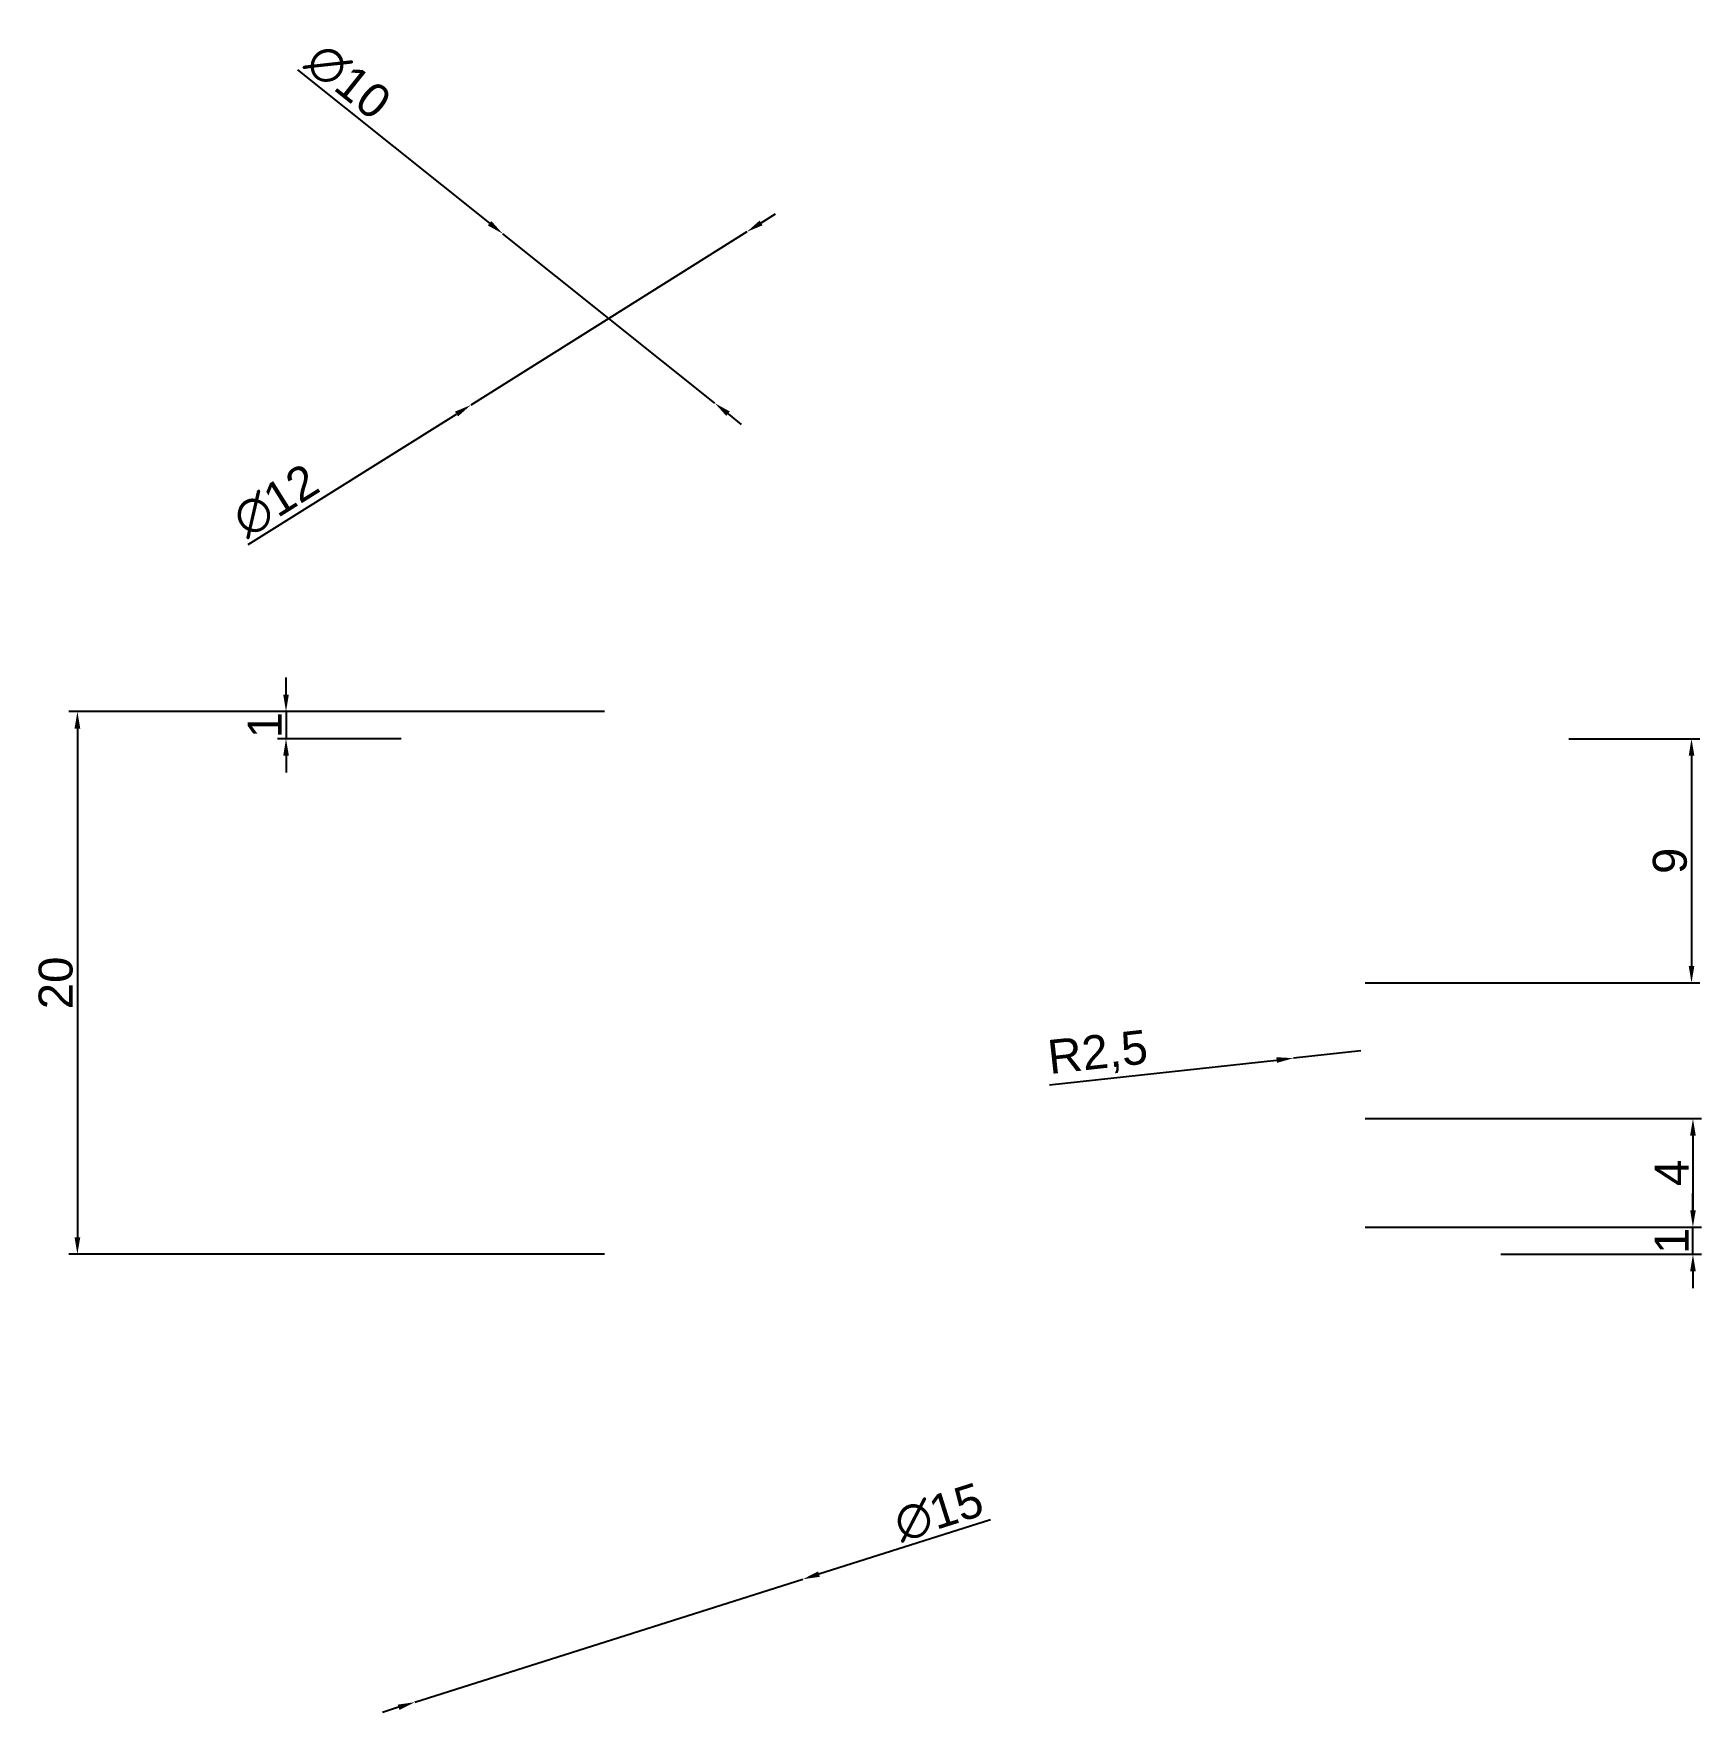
# Paper-space layout 'Orthographic' of a CAD drawing. Header units: millimetres. Extents: x 83 to 329, y 42 to 290.
import ezdxf

# ---------------------------------------------------------------- set-up
doc = ezdxf.new("R2010")
doc.units = ezdxf.units.MM
doc.styles.get("Standard").update_dxf_attribs({"font": 'arial.ttf'})
doc.dimstyles.new('ISO-25', dxfattribs={"dimtxt": 5, "dimasz": 2.5, "dimexe": 1.25, "dimexo": 0.625, "dimtad": 1, "dimtxsty": 'Standard', "dimcen": 2.5, "dimadec": 0, "dimazin": 0, "dimtfac": 1, "dimtmove": 0, "dimatfit": 3, "dimfxl": 1, "dimarcsym": 0})

# ---------------------------------------------------------------- blocks, each defined once
blk = doc.blocks.new('*D10')
at = {"color": 0, "lineweight": -2, "transparency": 16777216}
for p, q in [((167.56, 189.71), (88.61, 189.71)), ((89.86, 187.21), (89.86, 112.21)), ((167.56, 109.71), (88.61, 109.71))]:
    blk.add_line(p, q, dxfattribs=at)
at = {"color": 0, "transparency": 16777216}
for points in [[(89.44, 187.21), (90.28, 187.21), (89.86, 189.71)], [(89.44, 112.21), (90.28, 112.21), (89.86, 109.71)]]:
    blk.add_solid(points, dxfattribs=at)
at = {"layer": 'Defpoints', "color": 0, "transparency": 16777216}
for p in [(168.19, 189.71), (89.86, 109.71), (168.19, 109.71)]:
    blk.add_point(p, dxfattribs=at)
at = {"color": 0, "transparency": 16777216, "insert": (86.68, 149.71), "char_height": 5, "attachment_point": 5, "rotation": 90}
blk.add_mtext('20', dxfattribs=at)
blk = doc.blocks.new('*D11')
at = {"color": 0, "lineweight": -2, "transparency": 16777216}
for p, q in [((122.29, 284.31), (150.61, 261.69)), ((183.82, 235.16), (152.56, 260.13)), ((185.77, 233.6), (187.72, 232.04))]:
    blk.add_line(p, q, dxfattribs=at)
at = {"color": 0, "transparency": 16777216}
for points in [[(150.87, 262.01), (150.35, 261.36), (152.56, 260.13)], [(186.03, 233.93), (185.51, 233.28), (183.82, 235.16)]]:
    blk.add_solid(points, dxfattribs=at)
at = {"layer": 'Defpoints', "color": 0, "transparency": 16777216}
for p in [(152.56, 260.13), (183.82, 235.16)]:
    blk.add_point(p, dxfattribs=at)
at = {"color": 0, "transparency": 16777216, "insert": (129.77, 282.58), "char_height": 5, "attachment_point": 5, "rotation": 321.3841}
blk.add_mtext('∅10', dxfattribs=at)
blk = doc.blocks.new('*D12')
at = {"color": 0, "lineweight": -2, "transparency": 16777216}
for p, q in [((190.64, 261.73), (192.75, 263.06)), ((188.52, 260.4), (147.86, 234.89)), ((115.04, 214.31), (145.74, 233.56))]:
    blk.add_line(p, q, dxfattribs=at)
at = {"color": 0, "transparency": 16777216}
for points in [[(190.42, 262.08), (190.86, 261.38), (188.52, 260.4)], [(145.52, 233.92), (145.96, 233.21), (147.86, 234.89)]]:
    blk.add_solid(points, dxfattribs=at)
at = {"layer": 'Defpoints', "color": 0, "transparency": 16777216}
for p in [(188.52, 260.4), (147.86, 234.89)]:
    blk.add_point(p, dxfattribs=at)
at = {"color": 0, "transparency": 16777216, "insert": (119.12, 220.78), "char_height": 5, "attachment_point": 5, "rotation": 32.1015}
blk.add_mtext('∅12', dxfattribs=at)
blk = doc.blocks.new('*D13')
at = {"color": 0, "lineweight": -2, "transparency": 16777216}
for p, q in [((279.05, 139.71), (269.11, 138.62)), ((233.14, 134.67), (266.63, 138.35))]:
    blk.add_line(p, q, dxfattribs=at)
at = {"color": 0, "transparency": 16777216}
blk.add_solid([(266.58, 138.76), (266.68, 137.93), (269.11, 138.62)], dxfattribs=at)
at = {"layer": 'Defpoints', "color": 0, "transparency": 16777216}
for p in [(269.11, 138.62), (279.05, 139.71)]:
    blk.add_point(p, dxfattribs=at)
at = {"color": 0, "transparency": 16777216, "insert": (240.29, 139.1), "char_height": 5, "attachment_point": 5, "rotation": 6.2713}
blk.add_mtext('R2,5', dxfattribs=at)
blk = doc.blocks.new('*D14')
at = {"color": 0, "lineweight": -2, "transparency": 16777216}
for p, q in [((120.61, 192.21), (120.61, 194.71)), ((137.56, 189.71), (119.36, 189.71)), ((120.61, 189.71), (120.61, 185.71)), ((137.56, 185.71), (119.36, 185.71)), ((120.61, 183.21), (120.61, 180.71))]:
    blk.add_line(p, q, dxfattribs=at)
at = {"color": 0, "transparency": 16777216}
for points in [[(120.2, 192.21), (121.03, 192.21), (120.61, 189.71)], [(120.2, 183.21), (121.03, 183.21), (120.61, 185.71)]]:
    blk.add_solid(points, dxfattribs=at)
at = {"layer": 'Defpoints', "color": 0, "transparency": 16777216}
for p in [(138.19, 189.71), (120.61, 185.71), (138.19, 185.71)]:
    blk.add_point(p, dxfattribs=at)
at = {"color": 0, "transparency": 16777216, "insert": (117.48, 187.71), "char_height": 5, "attachment_point": 5, "rotation": 90}
blk.add_mtext('1', dxfattribs=at)
blk = doc.blocks.new('*D15')
at = {"color": 0, "lineweight": -2, "transparency": 16777216}
for p, q in [((309.68, 185.71), (329.03, 185.71)), ((327.78, 183.21), (327.78, 152.21)), ((279.68, 149.71), (329.03, 149.71))]:
    blk.add_line(p, q, dxfattribs=at)
at = {"color": 0, "transparency": 16777216}
for points in [[(327.37, 183.21), (328.2, 183.21), (327.78, 185.71)], [(327.37, 152.21), (328.2, 152.21), (327.78, 149.71)]]:
    blk.add_solid(points, dxfattribs=at)
at = {"layer": 'Defpoints', "color": 0, "transparency": 16777216}
for p in [(309.05, 185.71), (279.05, 149.71), (327.78, 149.71)]:
    blk.add_point(p, dxfattribs=at)
at = {"color": 0, "transparency": 16777216, "insert": (324.61, 167.71), "char_height": 5, "attachment_point": 5, "rotation": 90}
blk.add_mtext('9', dxfattribs=at)
blk = doc.blocks.new('*D16')
at = {"color": 0, "lineweight": -2, "transparency": 16777216}
for p, q in [((279.68, 129.71), (329.24, 129.71)), ((327.99, 127.21), (327.99, 116.21)), ((279.68, 113.71), (329.24, 113.71))]:
    blk.add_line(p, q, dxfattribs=at)
at = {"color": 0, "transparency": 16777216}
for points in [[(327.58, 127.21), (328.41, 127.21), (327.99, 129.71)], [(327.58, 116.21), (328.41, 116.21), (327.99, 113.71)]]:
    blk.add_solid(points, dxfattribs=at)
at = {"layer": 'Defpoints', "color": 0, "transparency": 16777216}
for p in [(279.05, 129.71), (279.05, 113.71), (327.99, 113.71)]:
    blk.add_point(p, dxfattribs=at)
at = {"color": 0, "transparency": 16777216, "insert": (324.87, 121.71), "char_height": 5, "attachment_point": 5, "rotation": 90}
blk.add_mtext('4', dxfattribs=at)
blk = doc.blocks.new('*D17')
at = {"color": 0, "lineweight": -2, "transparency": 16777216}
for p, q in [((327.99, 116.21), (327.99, 118.71)), ((303.68, 113.71), (329.24, 113.71)), ((327.99, 109.71), (327.99, 113.71)), ((299.68, 109.71), (329.24, 109.71)), ((327.99, 107.21), (327.99, 104.71))]:
    blk.add_line(p, q, dxfattribs=at)
at = {"color": 0, "transparency": 16777216}
for points in [[(327.58, 116.21), (328.41, 116.21), (327.99, 113.71)], [(327.58, 107.21), (328.41, 107.21), (327.99, 109.71)]]:
    blk.add_solid(points, dxfattribs=at)
at = {"layer": 'Defpoints', "color": 0, "transparency": 16777216}
for p in [(303.05, 113.71), (327.99, 113.71), (299.05, 109.71)]:
    blk.add_point(p, dxfattribs=at)
at = {"color": 0, "transparency": 16777216, "insert": (324.86, 111.71), "char_height": 5, "attachment_point": 5, "rotation": 90}
blk.add_mtext('1', dxfattribs=at)
blk = doc.blocks.new('*D18')
at = {"color": 0, "lineweight": -2, "transparency": 16777216}
for p, q in [((224.47, 70.6), (199.17, 62.58)), ((139.59, 43.7), (196.79, 61.82)), ((137.21, 42.95), (134.82, 42.19))]:
    blk.add_line(p, q, dxfattribs=at)
at = {"color": 0, "transparency": 16777216}
for points in [[(199.04, 62.98), (199.3, 62.18), (196.79, 61.82)], [(137.08, 43.34), (137.33, 42.55), (139.59, 43.7)]]:
    blk.add_solid(points, dxfattribs=at)
at = {"layer": 'Defpoints', "color": 0, "transparency": 16777216}
for p in [(196.79, 61.82), (139.59, 43.7)]:
    blk.add_point(p, dxfattribs=at)
at = {"color": 0, "transparency": 16777216, "insert": (216.84, 71.66), "char_height": 5, "attachment_point": 5, "rotation": 17.5815}
blk.add_mtext('∅15', dxfattribs=at)

psp = doc.layouts.new('Orthographic')

# ---------------------------------------------------------------- dimensions: what is measured, and where the dimension line sits
for p1, p2, picture, middle in [((183.816, 235.165), (152.562, 260.129), '*D11', (127.699, 279.988)), ((188.519, 260.401), (147.858, 234.893), '*D12', (120.887, 217.973)), ((139.59, 43.701), (196.787, 61.825), '*D18', (217.845, 68.497))]:
    dim = psp.add_diameter_dim_2p(p1=p1, p2=p2, dimstyle='ISO-25', override={"dimlfac": -0.25})
    dim.commit()
    dim.dimension.update_dxf_attribs({"geometry": picture, "text_midpoint": middle, "dimtype": 163})
for base, p1, p2, angle, picture, middle in [((120.614, 185.712), (138.189, 189.712), (138.189, 185.712), 270, '*D14', (117.479, 187.712)), ((89.859, 109.712), (168.189, 189.712), (168.189, 109.712), 90, '*D10', (86.681, 149.712)), ((327.785, 149.712), (309.055, 185.712), (279.055, 149.712), 90, '*D15', (324.607, 167.712)), ((327.993, 113.712), (299.055, 109.712), (303.055, 113.712), 90, '*D17', (324.858, 111.712))]:
    dim = psp.add_linear_dim(base=base, p1=p1, p2=p2, angle=angle, dimstyle='ISO-25', override={"dimlfac": -0.25})
    dim.commit()
    dim.dimension.update_dxf_attribs({"geometry": picture, "text_midpoint": middle})
dim = psp.add_radius_dim(center=(279.055, 139.712), mpoint=(269.115, 138.62), dimstyle='ISO-25', override={"dimlfac": -0.25})
dim.commit()
dim.dimension.update_dxf_attribs({"geometry": '*D13', "text_midpoint": (240.686, 135.496), "dimtype": 164})
dim = psp.add_aligned_dim(p1=(279.055, 129.712), p2=(279.055, 113.712), distance=48.938, dimstyle='ISO-25', override={"dimlfac": -0.25})
dim.commit()
dim.dimension.update_dxf_attribs({"geometry": '*D16', "text_midpoint": (324.868, 121.712)})

doc.saveas('drawing.dxf')
